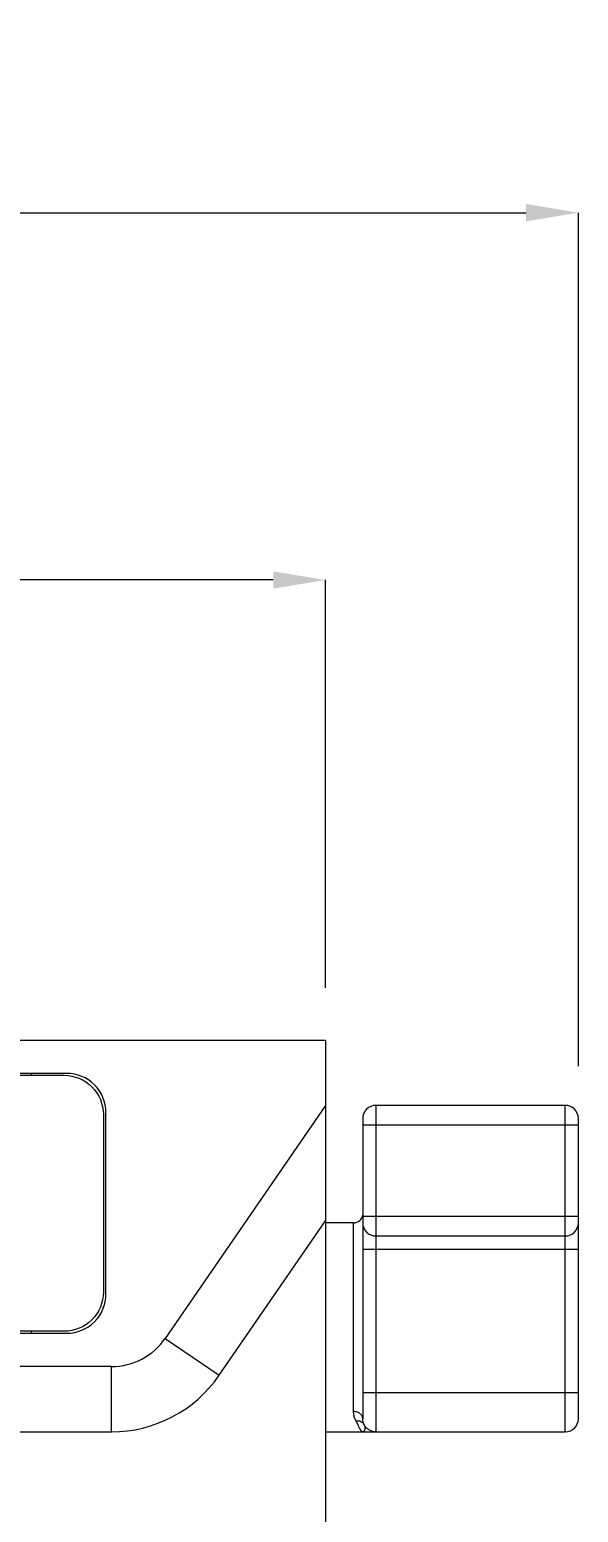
# Model space of a CAD drawing. Extents: x 0 to 1128, y 0 to 827.
# Drawn here: x 379.4 to 421.4, y 228.3 to 341.9 of the extents above; entities that cross this region are included whole.
import ezdxf

# ---------------------------------------------------------------- set-up
doc = ezdxf.new("R2010")
doc.units = 0
doc.header["$LTSCALE"] = 10
doc.header["$MEASUREMENT"] = 0
doc.header["$PDMODE"] = 3
doc.header["$PDSIZE"] = -10
doc.layers.get('0').update_dxf_attribs({"linetype": 'CONTINUOUS'})
doc.layers.get('DEFPOINTS').update_dxf_attribs({"linetype": 'CONTINUOUS'})
doc.layers.add('PDF_형상', color=7, linetype='CONTINUOUS')
doc.styles.add('Daelim Dimension', font='NanumGothic.ttf')
doc.dimstyles.new('DEFAULT', dxfattribs={"dimscale": 2, "dimtxt": 2, "dimasz": 2, "dimexe": 0, "dimexo": 2, "dimgap": 1, "dimtad": 1, "dimdec": 0, "dimzin": 9, "dimdsep": 46, "dimtxsty": 'Daelim Dimension', "dimcen": 0.5, "dimclrd": 5, "dimclre": 5, "dimclrt": 256, "dimadec": 1, "dimazin": 0, "dimtfac": 1, "dimtdec": 0, "dimtix": 1, "dimtmove": 0, "dimatfit": 3, "dimfxl": 0, "dimtolj": 1, "dimtzin": 1, "dimlwd": 9, "dimlwe": 9, "dimarcsym": 0})

# ---------------------------------------------------------------- blocks, each defined once
blk = doc.blocks.new('*D26')
at = {"color": 5, "lineweight": 9, "ltscale": 0.5}
for p, q in [((158.05, 268.49), (158.05, 299.72)), ((398.05, 299.72), (162.05, 299.72)), ((402.05, 268.49), (402.05, 299.72))]:
    blk.add_line(p, q, dxfattribs=at)
at = {"color": 5, "ltscale": 0.5}
for points in [[(162.05, 300.38), (162.05, 299.05), (158.05, 299.72)], [(398.05, 300.38), (398.05, 299.05), (402.05, 299.72)]]:
    blk.add_solid(points, dxfattribs=at)
at = {"layer": 'DEFPOINTS', "color": 0, "ltscale": 0.5}
for p in [(158.05, 299.72), (158.05, 264.49), (402.05, 264.49)]:
    blk.add_point(p, dxfattribs=at)
at = {"color": 7, "ltscale": 0.5, "insert": (315.5, 307.11), "char_height": 10, "attachment_point": 5, "style": 'Daelim Dimension'}
blk.add_mtext('\\A1;244', dxfattribs=at)
blk = doc.blocks.new('*D27')
at = {"color": 5, "lineweight": 9, "ltscale": 0.5}
for p, q in [((138.69, 262.49), (138.69, 327.84)), ((142.69, 327.84), (417.4, 327.84)), ((421.4, 262.49), (421.4, 327.84))]:
    blk.add_line(p, q, dxfattribs=at)
at = {"color": 5, "ltscale": 0.5}
for points in [[(142.69, 328.51), (142.69, 327.18), (138.69, 327.84)], [(417.4, 328.51), (417.4, 327.18), (421.4, 327.84)]]:
    blk.add_solid(points, dxfattribs=at)
at = {"layer": 'DEFPOINTS', "color": 0, "ltscale": 0.5}
for p in [(421.4, 327.84), (138.69, 258.49), (421.4, 258.49)]:
    blk.add_point(p, dxfattribs=at)
at = {"color": 7, "ltscale": 0.5, "insert": (315.5, 335.29), "char_height": 10, "attachment_point": 5, "style": 'Daelim Dimension'}
blk.add_mtext('\\A1;283', dxfattribs=at)

msp = doc.modelspace()

# ---------------------------------------------------------------- linework, layer by layer
at = {"layer": 'PDF_형상', "lineweight": 5}
for points in [[(402.05, 264.49), (402.05, 220.49), (158.05, 220.49), (158.05, 264.49)], [(420.4, 234.49), (420.4, 259.49), (405.9, 259.49), (405.9, 234.49)], [(385.67, 239.49), (174.43, 239.49), (174.43, 234.49), (385.67, 234.49)]]:
    msp.add_lwpolyline(points, close=True, dxfattribs=at)
for points in [[(174.85, 245.04, 0.414217), (177.85, 242.04), (382.25, 242.04, 0.414214), (385.25, 245.04), (385.25, 258.94, 0.414214), (382.25, 261.94), (177.85, 261.94, 0.414217), (174.85, 258.94)], [(175.05, 258.79, -0.414215), (178.05, 261.79), (382.05, 261.79, -0.41422), (385.05, 258.79), (385.05, 245.19, -0.41422), (382.05, 242.19), (178.05, 242.19, -0.414215), (175.05, 245.19)]]:
    msp.add_lwpolyline(points, format="xyb", close=True, dxfattribs=at)
for points in [[(379.55, 261.79), (379.55, 261.94)], [(402.05, 259.49), (389.79, 241.65), (393.91, 238.82), (402.05, 250.66)], [(404.9, 257.99), (421.4, 257.99)], [(421.4, 250.99), (404.9, 250.99)], [(404.9, 248.49), (421.4, 248.49)], [(379.55, 242.04), (379.55, 242.19)], [(421.4, 237.49), (404.9, 237.49)], [(405.01, 235.02), (404.99, 235.06), (404.96, 235.1), (404.93, 235.13), (404.9, 235.17), (404.86, 235.2), (404.84, 235.21), (404.8, 235.24), (404.76, 235.26), (404.72, 235.28), (404.67, 235.3), (404.62, 235.31), (404.57, 235.32), (404.52, 235.32), (404.47, 235.33), (404.42, 235.32), (404.39, 235.32), (404.37, 235.38), (404.33, 235.44), (404.3, 235.51), (404.28, 235.58), (404.25, 235.66), (404.24, 235.73), (404.22, 235.8), (404.22, 235.83), (404.21, 235.9), (404.2, 235.98), (404.2, 236.05)], [(405.02, 235.02), (405.03, 234.98), (405.04, 234.95), (405.05, 234.91), (405.06, 234.86), (405.06, 234.82), (405.06, 234.8), (405.06, 234.76), (405.06, 234.71), (405.05, 234.67), (405.04, 234.63), (405.03, 234.6), (405.01, 234.57), (405.01, 234.57), (404.99, 234.54), (404.98, 234.52), (404.97, 234.52), (404.96, 234.51), (404.94, 234.5), (404.92, 234.49), (404.92, 234.49), (404.9, 234.49), (404.88, 234.49), (404.86, 234.49), (404.85, 234.5), (404.83, 234.52), (404.8, 234.54), (404.8, 234.54), (404.78, 234.57), (404.76, 234.6), (404.75, 234.61), (404.72, 234.66), (404.7, 234.7), (404.66, 234.78), (404.66, 234.78), (404.61, 234.87), (404.57, 234.96), (404.57, 234.97), (404.53, 235.07), (404.48, 235.16), (404.44, 235.24), (404.39, 235.32)]]:
    msp.add_lwpolyline(points, dxfattribs=at)
for points in [[(405.9, 259.49, 0.414219), (404.9, 258.49), (404.9, 235.49), (404.9, 235.53), (404.89, 235.57), (404.88, 235.61), (404.87, 235.65), (404.85, 235.69), (404.85, 235.7), (404.82, 235.74), (404.8, 235.78), (404.77, 235.81), (404.74, 235.85), (404.7, 235.88), (404.69, 235.88), (404.65, 235.91), (404.61, 235.94), (404.56, 235.97), (404.51, 235.99), (404.47, 236.01), (404.41, 236.02), (404.36, 236.03), (404.3, 236.04), (404.24, 236.05), (404.2, 236.05), (404.2, 250.49), (402.05, 250.49)], [(420.4, 234.49, 0.414201), (421.4, 235.49), (421.4, 258.49, 0.414201), (420.4, 259.49)], [(404.9, 250.49, 0.414219), (405.9, 249.49), (420.4, 249.49, 0.414201), (421.4, 250.49)], [(402.05, 234.49), (405.89, 234.49, -0.414217), (404.9, 235.49)]]:
    msp.add_lwpolyline(points, format="xyb", dxfattribs=at)
for centre, radius, start, end in [((404.2, 251.19), 0.7, 270.0027, 353.9976), ((385.67, 244.49), 5, 269.9998, 325.4917), ((385.67, 244.49), 10, 270, 325.4915)]:
    msp.add_arc(centre, radius, start, end, dxfattribs=at)

# ---------------------------------------------------------------- dimensions: what is measured, and where the dimension line sits
at = {"color": 5, "ltscale": 0.5}
for base, p1, p2, picture, middle in [((421.4, 327.84), (138.69, 258.49), (421.4, 258.49), '*D27', (315.5, 327.84)), ((158.05, 299.72), (402.05, 264.49), (158.05, 264.49), '*D26', (315.5, 299.72))]:
    dim = msp.add_linear_dim(base=base, p1=p1, p2=p2, dimstyle='DEFAULT', override={"dimtxt": 5, "dimclrt": 7}, dxfattribs=at)
    dim.commit()
    dim.dimension.update_dxf_attribs({"geometry": picture, "text_midpoint": middle, "dimtype": 160})

doc.saveas('drawing.dxf')
